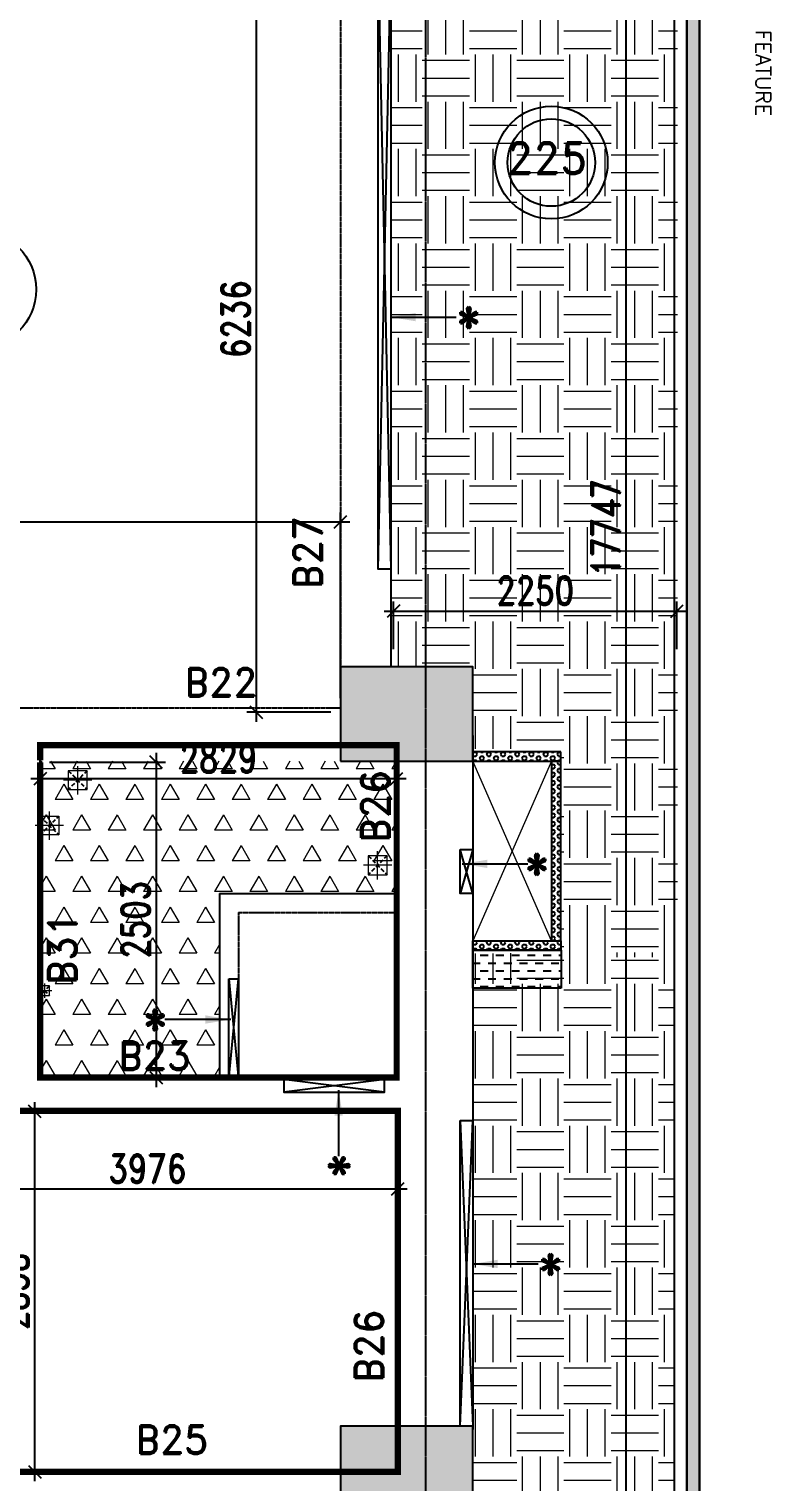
# Model space of a CAD drawing. Header units: millimetres. Extents: x 2061841 to 105821645, y -77612 to 48520811.
# Drawn here: x 2459984 to 2465872, y 2982 to 14510 of the extents above; entities that cross this region are included whole.
import ezdxf

# ---------------------------------------------------------------- set-up
doc = ezdxf.new("R2010")
doc.units = ezdxf.units.MM
doc.header["$LTSCALE"] = 10
doc.header["$MEASUREMENT"] = 0
for name, pattern in [('$0$HIDDEN', [0.375, 0.25, -0.125]), ('CENTER', [2, 1.25, -0.25, 0.25, -0.25]), ('HIDDEN2', [4.7625, 3.175, -1.5875])]:
    doc.linetypes.add(name, pattern=pattern)
for name, color, linetype, lineweight in [('0-PL-DP CUTOUT', 32, 'Continuous', 9), ('s-opening text', 4, 'Continuous', 9), ('VIN SUNK HATCH', 8, 'Continuous', 0), ('VIN_COLUMN HATCH', 33, 'Continuous', 20), ('VIN_CUT OUT', 6, 'Continuous', 9)]:
    doc.layers.add(name, color=color, linetype=linetype, lineweight=lineweight)
for name, color, linetype in [('A-Comments', 30, 'Continuous'), ('A-FLOR-HIDN', 8, 'HIDDEN2'), ('A-Grid-Tower', 8, 'CENTER'), ('A-HATCH', 8, 'Continuous'), ('BEAM NO', 2, 'Continuous'), ('khuraa', 6, 'Continuous'), ('S-OPENING', 6, 'Continuous'), ('S-TEXT', 2, 'Continuous'), ('UPSTAND RCC', 171, 'Continuous'), ('VIN_BEAM', 4, 'Continuous'), ('VIN_COLUMN', 1, 'Continuous'), ('VIN_SLAB THK', 2, 'Continuous')]:
    doc.layers.add(name, color=color, linetype=linetype)
doc.styles.add('200', font='romand.shx', dxfattribs={"width": 0.8, "height": 225})
doc.styles.add('MAH', font='romand.shx', dxfattribs={"height": 210})
doc.styles.add('RT', font='romant.shx', dxfattribs={"height": 250})
doc.styles.add('ST', font='romand.shx', dxfattribs={"height": 4})
doc.styles.add('WD-20', font='romans.shx', dxfattribs={"height": 30})
doc.dimstyles.new('GR1', dxfattribs={"dimtxt": 225, "dimasz": 125, "dimexe": 125, "dimexo": 100, "dimgap": 50, "dimtad": 1, "dimdec": 0, "dimzin": 3, "dimdsep": 46, "dimtxsty": '200', "dimblk1": 'OBLIQUE', "dimblk2": 'OBLIQUE', "dimsah": 1, "dimcen": 0.0625, "dimdle": 125, "dimclrd": 3, "dimclre": 3, "dimclrt": 2, "dimadec": 0, "dimazin": 0, "dimtfac": 1, "dimtdec": 0, "dimtix": 1, "dimtmove": 0, "dimatfit": 3, "dimfxl": 1, "dimtolj": 1, "dimtzin": 0, "dimarcsym": 0})
doc.dimstyles.new('GR2', dxfattribs={"dimtxt": 225, "dimasz": 100, "dimexe": 75, "dimexo": 75, "dimgap": 50, "dimtad": 1, "dimdec": 0, "dimdsep": 46, "dimtxsty": '200', "dimblk1": 'OBLIQUE', "dimblk2": 'OBLIQUE', "dimsah": 1, "dimcen": 50, "dimdle": 75, "dimclrd": 3, "dimclre": 3, "dimclrt": 2, "dimadec": 0, "dimazin": 0, "dimtfac": 1, "dimtdec": 0, "dimtix": 1, "dimtmove": 0, "dimatfit": 3, "dimldrblk": 'OBLIQUE', "dimfxl": 1, "dimtolj": 1, "dimtzin": 0, "dimarcsym": 0})

# ---------------------------------------------------------------- blocks, each defined once
blk = doc.blocks.new('_Oblique')
at = {"color": 0, "linetype": 'ByBlock', "lineweight": -2}
blk.add_line((-0.5, -0.5), (0.5, 0.5), dxfattribs=at)
blk = doc.blocks.new('*D2582')
at = {"layer": 'A-HATCH', "color": 3, "lineweight": -2, "transparency": 16777216}
for p, q in [((2461786, 15400), (2461786, 9014)), ((2462380, 15325), (2461711, 15325)), ((2462380, 9089), (2461711, 9089))]:
    blk.add_line(p, q, dxfattribs=at)
at = {"layer": 'Defpoints', "color": 0, "transparency": 16777216}
for p in [(2462455, 15325, -643584), (2461786, 9089), (2462455, 9089, -643584)]:
    blk.add_point(p, dxfattribs=at)
at = {"layer": 'A-HATCH', "color": 3, "lineweight": -2, "transparency": 16777216, "xscale": 100, "yscale": 100, "zscale": 100}
for p, rotation in [((2461786, 15325), 90), ((2461786, 9089), 270)]:
    blk.add_blockref('_Oblique', p, dxfattribs=dict(at, rotation=rotation))
at = {"layer": 'A-HATCH', "color": 2, "transparency": 16777216, "insert": (2461623, 12207), "char_height": 225, "attachment_point": 5, "rotation": 90, "style": '200'}
blk.add_mtext('\\A1;6236', dxfattribs=at)
blk = doc.blocks.new('OBLIQUE')
blk = doc.blocks.new('*D2583')
at = {"layer": 'A-HATCH', "color": 3, "lineweight": -2, "transparency": 16777216}
for p, q in [((2456105, 9200), (2456105, 10675)), ((2462455, 9200), (2462455, 10675)), ((2456030, 10600), (2462530, 10600))]:
    blk.add_line(p, q, dxfattribs=at)
at = {"layer": 'Defpoints', "color": 0, "transparency": 16777216}
for p in [(2462455, 10600), (2456105, 9125, -643584), (2462455, 9125, -643584)]:
    blk.add_point(p, dxfattribs=at)
at = {"layer": 'A-HATCH', "color": 3, "lineweight": -2, "transparency": 16777216, "xscale": 100, "yscale": 100, "zscale": 100, "rotation": 180}
blk.add_blockref('_Oblique', (2456105, 10600), dxfattribs=at)
at = {"layer": 'A-HATCH', "color": 3, "lineweight": -2, "transparency": 16777216, "xscale": 100, "yscale": 100, "zscale": 100}
blk.add_blockref('_Oblique', (2462455, 10600), dxfattribs=at)
at = {"layer": 'A-HATCH', "color": 2, "transparency": 16777216, "insert": (2459280, 10762), "char_height": 225, "attachment_point": 5, "style": '200'}
blk.add_mtext('\\A1;6350', dxfattribs=at)
blk = doc.blocks.new('*D2603')
at = {"layer": 'A-HATCH', "color": 3, "lineweight": -2, "transparency": 16777216}
for p, q in [((2460072, 8754), (2460072, 8486)), ((2462901, 8754), (2462901, 8486)), ((2462976, 8561), (2459997, 8561))]:
    blk.add_line(p, q, dxfattribs=at)
at = {"layer": 'Defpoints', "color": 0, "transparency": 16777216}
for p in [(2460072, 8829), (2462901, 8829), (2460072, 8561)]:
    blk.add_point(p, dxfattribs=at)
at = {"layer": 'A-HATCH', "color": 3, "lineweight": -2, "transparency": 16777216, "xscale": 100, "yscale": 100, "zscale": 100, "rotation": 180}
blk.add_blockref('_Oblique', (2460072, 8561), dxfattribs=at)
at = {"layer": 'A-HATCH', "color": 3, "lineweight": -2, "transparency": 16777216, "xscale": 100, "yscale": 100, "zscale": 100}
blk.add_blockref('_Oblique', (2462901, 8561), dxfattribs=at)
at = {"layer": 'A-HATCH', "color": 2, "transparency": 16777216, "insert": (2461487, 8723), "char_height": 225, "attachment_point": 5, "style": '200'}
blk.add_mtext('\\A1;2829', dxfattribs=at)
blk = doc.blocks.new('*D2604')
at = {"layer": 'A-HATCH', "color": 3, "lineweight": -2, "transparency": 16777216}
for p, q in [((2460992, 8768), (2460992, 6115)), ((2460147, 8693), (2461067, 8693)), ((2460147, 6190), (2461067, 6190))]:
    blk.add_line(p, q, dxfattribs=at)
at = {"layer": 'Defpoints', "color": 0, "transparency": 16777216}
for p in [(2460072, 8693), (2460072, 6190), (2460992, 6190)]:
    blk.add_point(p, dxfattribs=at)
at = {"layer": 'A-HATCH', "color": 3, "lineweight": -2, "transparency": 16777216, "xscale": 100, "yscale": 100, "zscale": 100}
for p, rotation in [((2460992, 8693), 90), ((2460992, 6190), 270)]:
    blk.add_blockref('_Oblique', p, dxfattribs=dict(at, rotation=rotation))
at = {"layer": 'A-HATCH', "color": 2, "transparency": 16777216, "insert": (2460829, 7442), "char_height": 225, "attachment_point": 5, "rotation": 90, "style": '200'}
blk.add_mtext('\\A1;2503', dxfattribs=at)
blk = doc.blocks.new('*D2605')
at = {"layer": 'A-HATCH', "color": 3, "lineweight": -2, "transparency": 16777216}
for p, q in [((2458935, 5852), (2458935, 5232)), ((2462911, 5852), (2462911, 5232)), ((2458860, 5307), (2462986, 5307))]:
    blk.add_line(p, q, dxfattribs=at)
at = {"layer": 'Defpoints', "color": 0, "transparency": 16777216}
for p in [(2458935, 5927), (2462911, 5927), (2462911, 5307)]:
    blk.add_point(p, dxfattribs=at)
at = {"layer": 'A-HATCH', "color": 3, "lineweight": -2, "transparency": 16777216, "xscale": 100, "yscale": 100, "zscale": 100, "rotation": 180}
blk.add_blockref('_Oblique', (2458935, 5307), dxfattribs=at)
at = {"layer": 'A-HATCH', "color": 3, "lineweight": -2, "transparency": 16777216, "xscale": 100, "yscale": 100, "zscale": 100}
blk.add_blockref('_Oblique', (2462911, 5307), dxfattribs=at)
at = {"layer": 'A-HATCH', "color": 2, "transparency": 16777216, "insert": (2460923, 5469), "char_height": 225, "attachment_point": 5, "style": '200'}
blk.add_mtext('\\A1;3976', dxfattribs=at)
blk = doc.blocks.new('*D2606')
at = {"layer": 'A-HATCH', "color": 3, "lineweight": -2, "transparency": 16777216}
for p, q in [((2460029, 2988), (2460029, 5996)), ((2459015, 5921), (2460104, 5921)), ((2459015, 3063), (2460104, 3063))]:
    blk.add_line(p, q, dxfattribs=at)
at = {"layer": 'Defpoints', "color": 0, "transparency": 16777216}
for p in [(2458940, 5921), (2460029, 5921), (2458940, 3063)]:
    blk.add_point(p, dxfattribs=at)
at = {"layer": 'A-HATCH', "color": 3, "lineweight": -2, "transparency": 16777216, "xscale": 100, "yscale": 100, "zscale": 100}
for p, rotation in [((2460029, 5921), 90), ((2460029, 3063), 270)]:
    blk.add_blockref('_Oblique', p, dxfattribs=dict(at, rotation=rotation))
at = {"layer": 'A-HATCH', "color": 2, "transparency": 16777216, "insert": (2459866, 4492), "char_height": 225, "attachment_point": 5, "rotation": 90, "style": '200'}
blk.add_mtext('\\A1;2858', dxfattribs=at)
blk = doc.blocks.new('*D2628')
at = {"layer": 'A-HATCH', "color": 3, "lineweight": -2, "transparency": 16777216}
for p, q in [((2464722, 1603), (2464722, 19500)), ((2465030, 19425), (2464647, 19425)), ((2465030, 1678), (2464647, 1678))]:
    blk.add_line(p, q, dxfattribs=at)
at = {"layer": 'Defpoints', "color": 0, "transparency": 16777216}
for p in [(2464722, 19425), (2465105, 19425, -643584), (2465105, 1678, -643584)]:
    blk.add_point(p, dxfattribs=at)
at = {"layer": 'A-HATCH', "color": 3, "lineweight": -2, "transparency": 16777216, "xscale": 100, "yscale": 100, "zscale": 100}
for p, rotation in [((2464722, 19425), 90), ((2464722, 1678), 270)]:
    blk.add_blockref('_Oblique', p, dxfattribs=dict(at, rotation=rotation))
at = {"layer": 'A-HATCH', "color": 2, "transparency": 16777216, "insert": (2464559, 10552), "char_height": 225, "attachment_point": 5, "rotation": 90, "style": '200'}
blk.add_mtext('\\A1;17747', dxfattribs=at)
blk = doc.blocks.new('*D2629')
at = {"layer": 'A-HATCH', "color": 3, "lineweight": -2, "transparency": 16777216}
for p, q in [((2462876, 9590), (2462876, 9967)), ((2465126, 9590), (2465126, 9967)), ((2462801, 9892), (2465201, 9892))]:
    blk.add_line(p, q, dxfattribs=at)
at = {"layer": 'Defpoints', "color": 0, "transparency": 16777216}
for p in [(2465126, 9892), (2462876, 9515), (2465126, 9515)]:
    blk.add_point(p, dxfattribs=at)
at = {"layer": 'A-HATCH', "color": 3, "lineweight": -2, "transparency": 16777216, "xscale": 100, "yscale": 100, "zscale": 100, "rotation": 180}
blk.add_blockref('_Oblique', (2462876, 9892), dxfattribs=at)
at = {"layer": 'A-HATCH', "color": 3, "lineweight": -2, "transparency": 16777216, "xscale": 100, "yscale": 100, "zscale": 100}
blk.add_blockref('_Oblique', (2465126, 9892), dxfattribs=at)
at = {"layer": 'A-HATCH', "color": 2, "transparency": 16777216, "insert": (2464001, 10054), "char_height": 225, "attachment_point": 5, "style": '200'}
blk.add_mtext('\\A1;2250', dxfattribs=at)

msp = doc.modelspace()

# ---------------------------------------------------------------- hatches: boundary and pattern name
at = {"layer": 'A-Comments'}
h = msp.add_hatch(color=8, dxfattribs=at)
h.dxf.hatch_style = 1
h.paths.add_polyline_path([(2455255.5, 2200.3), (2455355.5, 2200.3), (2455355.5, 1175.3, 0.4142131), (2455755.5, 775.3), (2464305.5, 775.3, 0.4142136), (2465205.5, 1675.3), (2465205.5, 22925.3), (2465305.5, 22925.3), (2465305.5, 1675.3, -0.4142136), (2464305.5, 675.3), (2455755.5, 675.3, -0.4142131), (2455255.5, 1175.3)])
h = msp.add_hatch(dxfattribs=at)
h.set_pattern_fill('HONEY', color=8, scale=200)
h.set_pattern_definition([(0, (-2567435.446, -190624.363), (37.5, 21.65063509), [25, -50]), (120, (-2567435.446, -190624.363), (-37.5, 21.65063509), [25, -50]), (60, (-2567435.446, -190624.363), (8e-15, 43.30127019), [-50, 25])])
h.paths.add_polyline_path([(2455255.5, 2200.3), (2455355.5, 2200.3), (2455355.5, 1175.2, 0.4142131), (2455755.5, 775.2), (2464305.5, 775.2, 0.4142136), (2465205.5, 1675.2), (2465205.5, 22925.2), (2465305.5, 22925.2), (2465305.5, 1675.2, -0.4142136), (2464305.5, 675.2), (2455755.5, 675.2, -0.4142131), (2455255.5, 1175.2)])
at = {"layer": 'khuraa'}
h = msp.add_hatch(dxfattribs=at)
h.set_pattern_fill('DASH', color=256, scale=500, angle=180)
h.set_pattern_definition([(180, (-204310.925, -123653.24), (-62.5, -62.5), [62.5, -62.5])])
h.paths.add_polyline_path([(2464167.8, 7200.3), (2464205.7, 7200.2), (2464205.7, 6900.2), (2463505.6, 6900.3), (2463505.6, 7200.3)])
at = {"layer": 'UPSTAND RCC'}
h = msp.add_hatch(dxfattribs=at)
h.set_pattern_fill('HEX', color=256, scale=150)
h.set_pattern_definition([(0, (2438255.496, 38975.31), (0, 32.475953), [18.75, -37.5]), (120, (2438255.496, 38975.31), (-28.125, -16.237976), [18.75, -37.5]), (60, (2438274.246, 38975.31), (-28.125, 16.237976), [18.75, -37.5])])
h.paths.add_polyline_path([(2464205.5, 8700.2), (2464130.5, 8700.2), (2464130.5, 7275.3), (2464205.5, 7275.3), (2464205.5, 8700.2)])
h.paths.add_polyline_path([(2464205.5, 8775.3), (2463505.5, 8775.3), (2463505.5, 8700.3), (2464205.5, 8700.3), (2464205.5, 8775.3)])
h.paths.add_polyline_path([(2464205.5, 7200.3), (2463505.5, 7200.3), (2463505.5, 7275.3), (2464205.5, 7275.3), (2464205.5, 7200.3)])
at = {"layer": 'VIN SUNK HATCH'}
h = msp.add_hatch(dxfattribs=at)
h.set_pattern_fill('EARTH', color=8, scale=1500, angle=180)
h.set_pattern_definition([(0, (-3646.26, 480.24), (375, 375), [375, -375]), (0, (-3646.26, 620.86), (375, 375), [375, -375]), (0, (-3646.26, 761.5), (375, 375), [375, -375]), (90, (-3599.4, 808.36), (-375, 375), [375, -375]), (90, (-3458.76, 808.36), (-375, 375), [375, -375]), (90, (-3318.14, 808.36), (-375, 375), [375, -375])])
h.paths.add_polyline_path([(2463505.4, 19025.3), (2463905.4, 19025.3), (2463905.5, 19425.3), (2465130.5, 19425.3), (2465130.5, 7144.9), (2464205.4, 7144.9), (2464205.5, 8800.3), (2463505.4, 8800.2), (2463505.5, 9450.3), (2462855.5, 9450.3), (2462855.5, 15275.3), (2463505.5, 15275.3), (2463505.5, 16525.3)])
h = msp.add_hatch(dxfattribs=at)
h.set_pattern_fill('TRIANG', color=8, scale=750, angle=180)
h.set_pattern_definition([(240, (-8130.54, 480.24), (140.625, -243.569645), [140.625, -140.625]), (300, (-8130.54, 480.24), (281.25, -2e-07), [140.625, -140.625]), (180, (-8060.22, 358.45), (-140.625, -243.569645), [140.625, -140.625])])
h.paths.add_polyline_path([(2461495.5, 6175.3), (2461495.5, 7650.3), (2462900.4, 7650.3), (2462900.4, 8700.3), (2460070.5, 8700.3), (2460070.5, 6175.3)])
h = msp.add_hatch(dxfattribs=at)
h.set_pattern_fill('EARTH', color=8, scale=1500, angle=180)
h.set_pattern_definition([(0, (-3646.26, 230.24), (375, 375), [375, -375]), (0, (-3646.26, 370.86), (375, 375), [375, -375]), (0, (-3646.26, 511.5), (375, 375), [375, -375]), (90, (-3599.4, 558.36), (-375, 375), [375, -375]), (90, (-3458.76, 558.36), (-375, 375), [375, -375]), (90, (-3318.14, 558.36), (-375, 375), [375, -375])])
edge = h.paths.add_edge_path()
edge.add_line((2465099.2, 1578.6), (2464967, 1228.5))
edge.add_line((2464967, 1228.5), (2464706.7, 986.2))
edge.add_line((2464706.7, 986.2), (2464349.4, 879.6))
edge.add_line((2464349.4, 879.6), (2455755.5, 878.3))
edge.add_arc((2455752.5, 1175.4), 297.1, 179.43352, 270.57112, ccw=False)
edge.add_line((2455455.5, 1178.3), (2455455.5, 2275.3))
edge.add_line((2455455.5, 2275.3), (2455655.4, 2275.3))
edge.add_line((2455655.4, 2275.3), (2455655.4, 2475.3))
edge.add_line((2455655.4, 2475.3), (2463505.5, 2475.3))
edge.add_line((2463505.5, 2475.3), (2463505.4, 7175.3))
edge.add_line((2463505.4, 7175.3), (2465105.5, 7184.9))
edge.add_line((2465105.5, 7184.9), (2465099.2, 1578.6))
at = {"layer": 'VIN_COLUMN HATCH'}
h = msp.add_hatch(color=256, dxfattribs=at)
h.dxf.hatch_style = 1
h.paths.add_polyline_path([(2462455.5, 8700.3), (2463505.5, 8700.3), (2463505.5, 9450.3), (2462455.5, 9450.3)])
h = msp.add_hatch(color=256, dxfattribs=at)
h.dxf.hatch_style = 1
h.paths.add_polyline_path([(2462455.5, 2475.3), (2463505.5, 2475.3), (2463505.5, 3425.3), (2462455.5, 3425.3)])

# ---------------------------------------------------------------- linework, layer by layer
at = {"layer": '0-PL-DP CUTOUT', "color": 32, "ltscale": 15, "extrusion": (-8.41183e-09, 2.01816e-08, 1)}
for p, q in [((2460370.5, 8437.7, -643584.3), (2460370.5, 8662.7, -643584.3)), ((2460483, 8550.2, -643584.3), (2460258, 8550.2, -643584.3)), ((2462750.4, 7762.7, -643584.3), (2462750.4, 7987.7, -643584.3)), ((2462862.9, 7875.2, -643584.3), (2462637.9, 7875.2, -643584.3)), ((2460108, 6823.7, -643584.3), (2460108, 6936.2, -643584.3)), ((2460164.2, 6880, -643584.3), (2460051.7, 6880, -643584.3))]:
    msp.add_line(p, q, dxfattribs=at)
at = {"layer": '0-PL-DP CUTOUT', "color": 32, "ltscale": 15, "extrusion": (-2.01816e-08, 8.41183e-09, 1)}
for p, q in [((2460145.5, 8077.8, -643583.9), (2460145.5, 8302.8, -643583.9)), ((2460258, 8190.3, -643583.9), (2460033, 8190.3, -643583.9))]:
    msp.add_line(p, q, dxfattribs=at)
at = {"layer": '0-PL-DP CUTOUT', "color": 32, "extrusion": (-8.41183e-09, 2.01816e-08, 1), "elevation": -643584.3}
for points in [[(2460295.5, 8625.3), (2460295.5, 8475.3), (2460445.5, 8475.3), (2460445.5, 8625.3)], [(2462675.4, 7950.2), (2462675.4, 7800.2), (2462825.4, 7800.2), (2462825.4, 7950.2)], [(2460070.5, 6917.5), (2460070.5, 6842.5), (2460145.5, 6842.5), (2460145.5, 6917.5)]]:
    msp.add_lwpolyline(points, close=True, dxfattribs=at)
at = {"layer": '0-PL-DP CUTOUT', "color": 32, "extrusion": (-2.01816e-08, 8.41183e-09, 1), "elevation": -643584}
msp.add_lwpolyline([(2460070.5, 8265.3), (2460220.5, 8265.3), (2460220.5, 8115.3), (2460070.5, 8115.3)], close=True, dxfattribs=at)
at = {"layer": 'A-Comments', "color": 33}
for p, q in [((2465205.5, 1675.3, -643584.3), (2465205.5, 22925.3, -643584.3)), ((2465305.5, 22925.3, -643584.3), (2465305.5, 1675.3, -643584.3))]:
    msp.add_line(p, q, dxfattribs=at)
at = {"layer": 'A-Comments', "color": 4}
for p, q in [((2465205.5, 1675.3, -643584.3), (2465205.5, 22925.3, -643584.3)), ((2465205.5, 22925.3, -643584.3), (2465205.5, 1675.3, -643584.3)), ((2465305.5, 22925.3, -643584.3), (2465305.5, 1675.3, -643584.3)), ((2465305.5, 22925.3, -643584.3), (2465305.5, 1675.3, -643584.3))]:
    msp.add_line(p, q, dxfattribs=at)
at = {"layer": 'A-FLOR-HIDN', "color": 32, "extrusion": (-8.41183e-09, 2.01816e-08, 1)}
for p, q in [((2460295.5, 8625.2, -643584.3), (2460445.5, 8475.2, -643584.3)), ((2460445.5, 8625.2, -643584.3), (2460295.5, 8475.2, -643584.3)), ((2462675.4, 7950.2, -643584.3), (2462825.4, 7800.2, -643584.3)), ((2462825.4, 7950.2, -643584.3), (2462675.4, 7800.2, -643584.3)), ((2460070.5, 6917.5, -643584.3), (2460145.5, 6842.5, -643584.3)), ((2460145.5, 6917.5, -643584.3), (2460070.5, 6842.5, -643584.3))]:
    msp.add_line(p, q, dxfattribs=at)
at = {"layer": 'A-FLOR-HIDN', "color": 32, "extrusion": (-2.01816e-08, 8.41183e-09, 1)}
for p, q in [((2460070.5, 8265.3, -643583.9), (2460220.5, 8115.3, -643583.9)), ((2460070.5, 8115.3, -643583.9), (2460220.5, 8265.3, -643583.9))]:
    msp.add_line(p, q, dxfattribs=at)
at = {"layer": 'A-Grid-Tower'}
msp.add_line((2463130.5, 42217.8, -643584.3), (2463130.5, 675.2, -643584.3), dxfattribs=at)
at = {"layer": 'A-HATCH', "color": 5, "const_width": 50}
for points in [[(2460072.2, 8693.1), (2460072.2, 6190.3), (2462901.4, 6190.3), (2462901.4, 8828.7), (2460072.2, 8828.7), (2460072.2, 8708)], [(2458934.7, 5927), (2462911.2, 5927), (2462911.2, 3063), (2458940.4, 3063), (2458940.4, 5920.8)]]:
    msp.add_lwpolyline(points, dxfattribs=at)
at = {"layer": 'khuraa', "elevation": -643584.3}
msp.add_lwpolyline([(2464205.6, 6900.3), (2463505.6, 6900.3), (2463505.6, 7200.3), (2464205.6, 7200.3)], close=True, dxfattribs=at)
at = {"layer": 'S-OPENING'}
for p, q in [((2462755.5, 10225.3, -643584.3), (2462855.5, 15025.3, -643584.3)), ((2462755.5, 15025.3, -643584.3), (2462855.5, 10225.3, -643584.3)), ((2463505.5, 7650.3, -643584.3), (2463405.5, 8000.3, -643584.3)), ((2463505.5, 8000.3, -643584.3), (2463405.5, 7650.3, -643584.3)), ((2461570.5, 6175.3, -643584.3), (2461645.5, 6975.3, -643584.3)), ((2461570.5, 6973.7, -643584.3), (2461645.5, 6175.3, -643584.3)), ((2462805.5, 6175.3, -643584.3), (2462005.5, 6075.3, -643584.3)), ((2462805.5, 6075.3, -643584.3), (2462005.5, 6175.3, -643584.3)), ((2463405.5, 3425.3, -643584.3), (2463505.5, 5850.3, -643584.3)), ((2463405.5, 5850.3, -643584.3), (2463505.5, 3425.3, -643584.3))]:
    msp.add_line(p, q, dxfattribs=at)
at = {"layer": 'S-OPENING', "elevation": -643584.3}
for points in [[(2462755.5, 15025.3), (2462855.5, 15025.3), (2462855.5, 10225.3), (2462755.5, 10225.3)], [(2462755.5, 15025.3), (2462855.5, 15025.3), (2462855.5, 10225.3), (2462755.5, 10225.3)], [(2463405.5, 8000.3), (2463505.5, 8000.3), (2463505.5, 7650.3), (2463405.5, 7650.3)], [(2461570.5, 6975.3), (2461645.5, 6975.3), (2461645.5, 6175.3), (2461570.5, 6175.3)], [(2462005.5, 6175.3), (2462005.5, 6075.3), (2462805.5, 6075.3), (2462805.5, 6175.3)], [(2463405.5, 5850.3), (2463505.5, 5850.3), (2463505.5, 3425.3), (2463405.5, 3425.3)], [(2463405.5, 5850.3), (2463505.5, 5850.3), (2463505.5, 3425.3), (2463405.5, 3425.3)]]:
    msp.add_lwpolyline(points, close=True, dxfattribs=at)
at = {"layer": 'UPSTAND RCC', "elevation": -643584.3}
for points in [[(2464205.5, 8775.3), (2463505.5, 8775.3), (2463505.5, 8700.3), (2464205.5, 8700.3)], [(2464205.5, 8700.2), (2464130.5, 8700.2), (2464130.5, 7275.3), (2464205.5, 7275.3)], [(2464205.5, 7200.3), (2463505.5, 7200.3), (2463505.5, 7275.3), (2464205.5, 7275.3)]]:
    msp.add_lwpolyline(points, close=True, dxfattribs=at)
at = {"layer": 'VIN_BEAM', "linetype": '$0$HIDDEN'}
for p, q in [((2462455.4, 15325.3, -643584.3), (2462455.5, 9089.5, -643584.3)), ((2456105.5, 9125.3, -643584.3), (2462455.5, 9125.3, -643584.3)), ((2461645.5, 7500.3, -643584.3), (2461645.5, 6175.3, -643584.3)), ((2461645.5, 7500.3, -643584.3), (2462900.4, 7500.3, -643584.3)), ((2462905.5, 7500.3, -643584.3), (2462905.5, 6175.3, -643584.3)), ((2462880.6, 6175.3, -643584.3), (2461645.5, 6175.3, -643584.3)), ((2462905.5, 5935.3, -643584.3), (2458920.5, 5935.3, -643584.3)), ((2462905.5, 5935.3, -643584.3), (2462905.5, 3425.3, -643584.3)), ((2458845.5, 3075.3, -643584.3), (2462460.5, 3075.3, -643584.3))]:
    msp.add_line(p, q, dxfattribs=at)
at = {"layer": 'VIN_BEAM'}
for p, q in [((2462855.5, 15250.3, -643584.3), (2462855.5, 9450.3, -643584.3)), ((2463505.4, 8905.4, -643584.3), (2463505.5, 3757.5, -643584.3)), ((2460070.5, 8825.3, -643584.3), (2460070.5, 6175.3, -643584.3)), ((2460070.5, 8825.3, -643584.3), (2462455.5, 8825.3, -643584.3)), ((2463505.6, 8565.8, -643583.4), (2463505.6, 7200.3, -643583.4)), ((2461495.5, 7650.3, -643584.3), (2461495.5, 6175.3, -643584.3)), ((2461495.5, 7650.3, -643584.3), (2462900.4, 7650.3, -643584.3)), ((2461495.5, 6175.3, -643584.3), (2460070.5, 6175.3, -643584.3)), ((2461570.5, 6175.3, -643584.3), (2461570.5, 6175.3, -643584.3)), ((2463505.5, 3525.3, -643584.3), (2463505.5, 3397.1, -643584.3))]:
    msp.add_line(p, q, dxfattribs=at)
at = {"layer": 'VIN_BEAM', "linetype": 'ByBlock'}
msp.add_line((2462905.5, 8700, -643584.3), (2462905.5, 7650.3, -643584.3), dxfattribs=at)
at = {"layer": 'VIN_BEAM', "elevation": -643584.3}
for points in [[(2455255.5, 2475.3), (2455255.5, 1175.3, 0.4142136), (2455755.5, 675.3), (2464305.5, 675.3, 0.4142136), (2465305.5, 1675.3), (2465305.5, 19425.3)], [(2455455.5, 2478.3), (2455455.5, 1178.3, 0.4142136), (2455755.5, 878.3), (2464305.5, 878.3, 0.4142136), (2465105.5, 1678.3), (2465105.5, 19425.3)]]:
    msp.add_lwpolyline(points, format="xyb", dxfattribs=at)
at = {"layer": 'VIN_COLUMN', "ltscale": 125, "elevation": -643584.3}
for points in [[(2462455.5, 8700.3), (2463505.5, 8700.3), (2463505.5, 9450.3), (2462455.5, 9450.3)], [(2462455.5, 2475.3), (2463505.5, 2475.3), (2463505.5, 3425.3), (2462455.5, 3425.3)]]:
    msp.add_lwpolyline(points, close=True, dxfattribs=at)
at = {"layer": 'VIN_CUT OUT'}
for p, q in [((2464130.5, 8700.2, -643584.3), (2463505.4, 7275.2, -643584.3)), ((2464130.5, 7275.2, -643584.3), (2463505.5, 8700, -643584.3))]:
    msp.add_line(p, q, dxfattribs=at)
at = {"layer": 'VIN_CUT OUT', "elevation": -643584.3}
msp.add_lwpolyline([(2464130.5, 8700.2), (2463505.4, 8700.2), (2463505.4, 7275.3), (2464130.5, 7275.3)], close=True, dxfattribs=at)
at = {"layer": 'VIN_SLAB THK', "color": 2, "linetype": 'Continuous', "ltscale": 0.25}
for centre, radius in [((2464128.6, 13450.7, -643584.3), 447.1), ((2464128.6, 13450.7, -643584.3), 347.1), ((2459567.6, 12444.1, -643584.3), 472.1)]:
    msp.add_circle(centre, radius, dxfattribs=at)

# ---------------------------------------------------------------- texts
at = {"layer": 'BEAM NO', "color": 4, "style": 'MAH'}
for s, p in [('B27', (2462306.8, 10066.2, -643584.3)), ('B26', (2462843.3, 8053.2, -643584.3)), ('B31', (2460360.2, 6926, -643196.1)), ('B26', (2462793.3, 3771, -643584.3))]:
    msp.add_text(s, height=225, rotation=90, dxfattribs=at).set_placement(p)
for s, p in [('B22', (2461217.9, 9213.5, -643584.3)), ('B23', (2460691.9, 6251.3, -643584.3)), ('B25', (2460828.9, 3205.5, -643584.3))]:
    msp.add_text(s, height=225, dxfattribs=at).set_placement(p)
at = {"layer": 's-opening text', "style": 'RT', "text_generation_flag": 4}
for rotation, p in [(180, (2463576, 12006, -643584.3)), (180, (2464117.4, 7668, -643584.3)), (180, (2461088.5, 6433, -643584.3)), (270, (2462659.1, 5593.9, -643584.3)), (180, (2464226, 4493.5, -643584.3))]:
    msp.add_text('*', height=300, rotation=rotation, dxfattribs=at).set_placement(p)
at = {"layer": 'S-TEXT', "color": 6, "style": 'WD-20'}
msp.add_text('ELEVATIONAL FEATURE  ', height=120, rotation=270, dxfattribs=at).set_placement((2465751.8, 15582, -643584.3))
at = {"layer": 'VIN_SLAB THK', "color": 2, "linetype": 'Continuous', "ltscale": 0.25, "style": 'ST'}
msp.add_text('225', height=250, dxfattribs=at).set_placement((2463771.3, 13360.5, -643584.3))

# ---------------------------------------------------------------- dimensions: what is measured, and where the dimension line sits
at = {"layer": 'A-HATCH'}
for base, p1, p2, picture, middle in [((2464721.7, 19425.3), (2465105.5, 1678.3, -643584.3), (2465105.5, 19425.3, -643584.3), '*D2628', (2464559.2, 10551.8)), ((2461785.9, 9089.5), (2462455.4, 15325.3, -643584.3), (2462455.5, 9089.5, -643584.3), '*D2582', (2461623.4, 12207.4)), ((2460991.8, 6190.3), (2460072.2, 8693.1), (2460072.2, 6190.3), '*D2604', (2460829.3, 7441.7)), ((2460029, 5920.8), (2458940.4, 3063), (2458940.4, 5920.8), '*D2606', (2459866.5, 4491.9))]:
    dim = msp.add_linear_dim(base=base, p1=p1, p2=p2, angle=90, dimstyle='GR2', override={"dimldrblk": 'OBLIQUE'}, dxfattribs=at)
    dim.commit()
    dim.dimension.update_dxf_attribs({"geometry": picture, "text_midpoint": middle})
for base, p1, p2, picture, middle in [((2462455.5, 10599.8), (2456105.5, 9125.3, -643584.3), (2462455.5, 9125.3, -643584.3), '*D2583', (2459280.5, 10762.3)), ((2465125.7, 9891.7), (2462876.1, 9514.6), (2465125.7, 9514.6), '*D2629', (2464000.9, 10054.2)), ((2460072.2, 8560.8), (2462901.4, 8828.7), (2460072.2, 8828.7), '*D2603', (2461486.8, 8723.3)), ((2462911.1639, 5306.7228), (2458934.699, 5927.0099), (2462911.1639, 5927.0099), '*D2605', (2460922.9314, 5469.2228))]:
    dim = msp.add_linear_dim(base=base, p1=p1, p2=p2, dimstyle='GR2', override={"dimldrblk": 'OBLIQUE'}, dxfattribs=at)
    dim.commit()
    dim.dimension.update_dxf_attribs({"geometry": picture, "text_midpoint": middle})

# ---------------------------------------------------------------- leaders
at = {"layer": 's-opening text'}
for points in [[(2462851.8, 12224.3, -643584.3), (2463373.8, 12224.3, -643584.3)], [(2463420.9, 7886.3, -643584.3), (2463942.9, 7886.3, -643584.3)], [(2461584.1, 6651.3, -643584.3), (2461062.1, 6651.3, -643584.3)], [(2462440.8, 6089.5, -643584.3), (2462440.8, 5567.6, -643584.3)], [(2463501.8, 4711.8, -643584.3), (2464023.8, 4711.8, -643584.3)]]:
    msp.add_leader(points, dimstyle='GR1', override={"dimasz": 200, "dimtad": 0, "dimfxl": 125}, dxfattribs=at)

doc.saveas('drawing.dxf')
